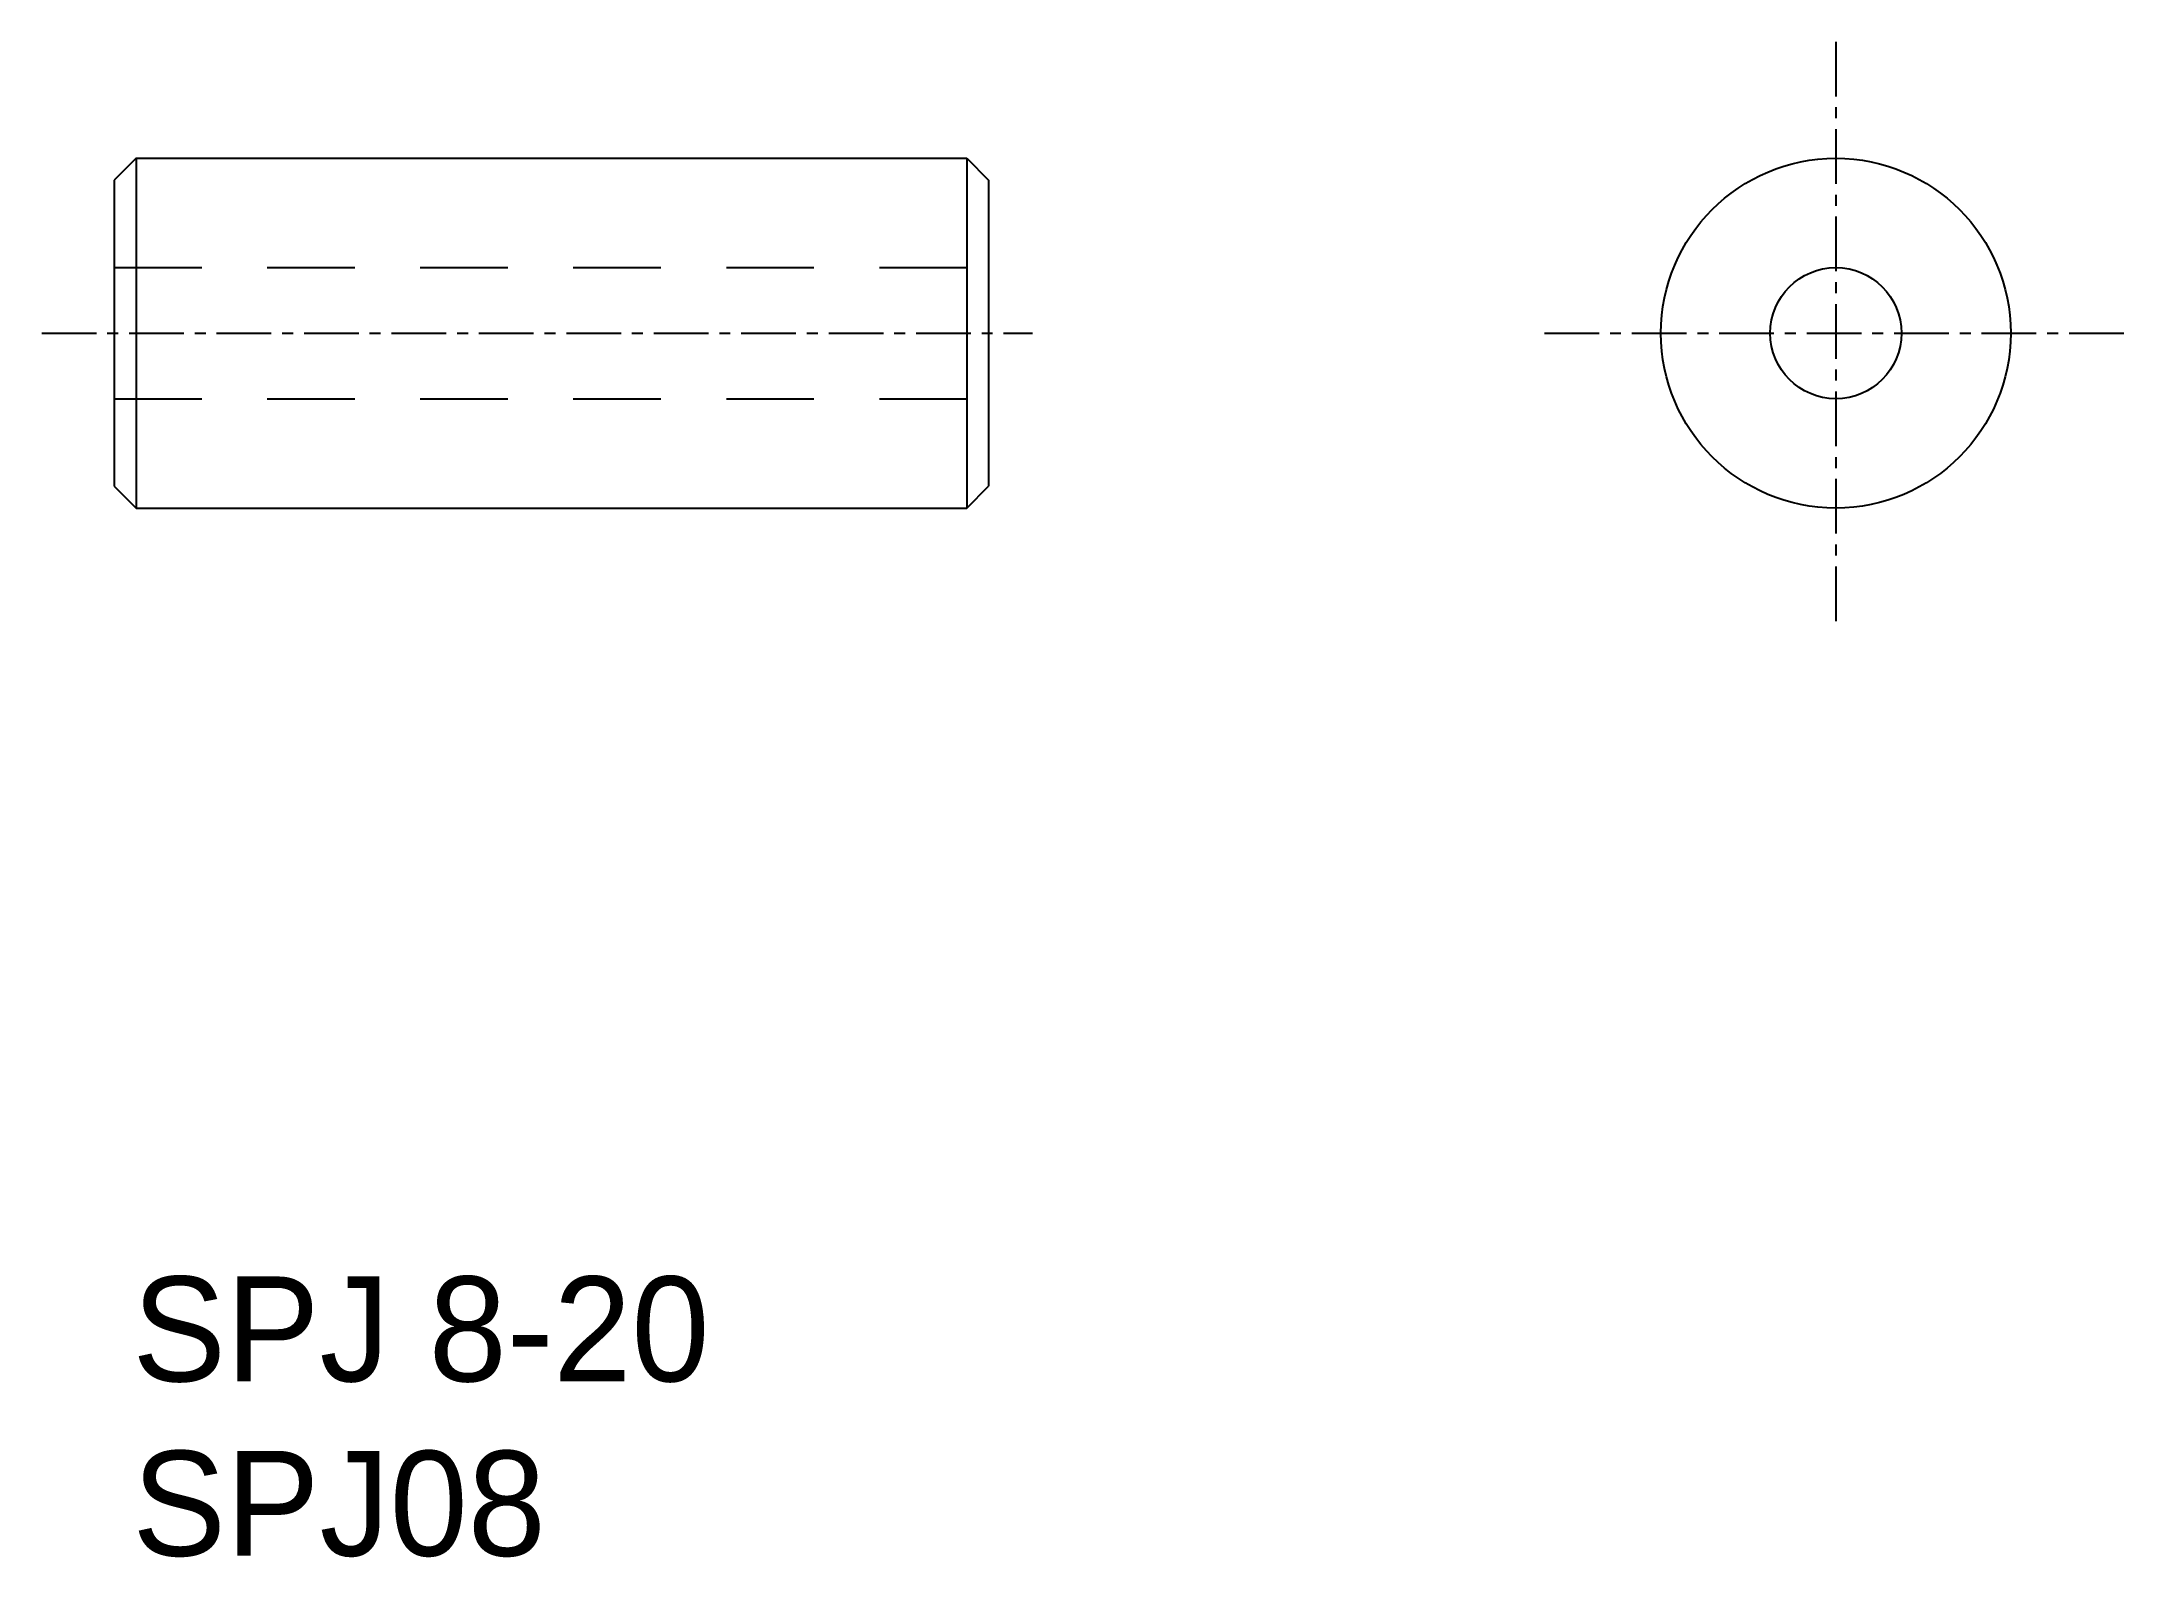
# Model space of a CAD drawing. Extents: x 326.3 to 374, y 114.9 to 149.6.
import ezdxf

# ---------------------------------------------------------------- set-up
doc = ezdxf.new("R2010")
doc.units = 0
doc.linetypes.add('CENTER', pattern=[2, 1.25, -0.25, 0.25, -0.25])
doc.linetypes.add('DASHED', pattern=[3.5, 2, -1.5])
doc.layers.get('0').update_dxf_attribs({"linetype": 'CONTINUOUS'})
doc.layers.add('CENTER', color=1, linetype='CENTER')

msp = doc.modelspace()

# ---------------------------------------------------------------- linework, layer by layer
at = {"color": 7, "linetype": 'CONTINUOUS'}
for p, q in [((328.461, 146.934), (327.961, 146.434)), ((328.461, 146.934), (328.461, 138.934)), ((328.461, 146.934), (347.461, 146.934)), ((347.461, 146.934), (347.461, 138.934)), ((347.461, 146.934), (347.961, 146.434)), ((327.961, 146.434), (327.961, 139.434)), ((347.961, 146.434), (347.961, 139.434)), ((327.961, 139.434), (328.461, 138.934)), ((347.461, 138.934), (347.961, 139.434)), ((328.461, 138.934), (347.461, 138.934))]:
    msp.add_line(p, q, dxfattribs=at)
at = {"color": 3, "linetype": 'DASHED'}
for p, q in [((327.961, 144.434), (347.961, 144.434)), ((327.961, 141.434), (347.961, 141.434))]:
    msp.add_line(p, q, dxfattribs=at)
at = {"color": 7, "linetype": 'CONTINUOUS'}
for radius in [4, 1.5]:
    msp.add_circle((367.339, 142.934), radius, dxfattribs=at)
at = {"layer": 'CENTER', "color": 1, "linetype": 'CENTER'}
for p, q in [((367.339, 149.6), (367.339, 136.269)), ((326.302, 142.934), (348.961, 142.934)), ((360.673, 142.934), (374.005, 142.934))]:
    msp.add_line(p, q, dxfattribs=at)

# ---------------------------------------------------------------- texts
at = {"color": 7, "linetype": 'CONTINUOUS'}
for s, p in [('SPJ 8-20', (328.375, 118.962)), ('SPJ08', (328.375, 114.973))]:
    msp.add_text(s, height=2.4, dxfattribs=at).set_placement(p)

doc.saveas('drawing.dxf')
